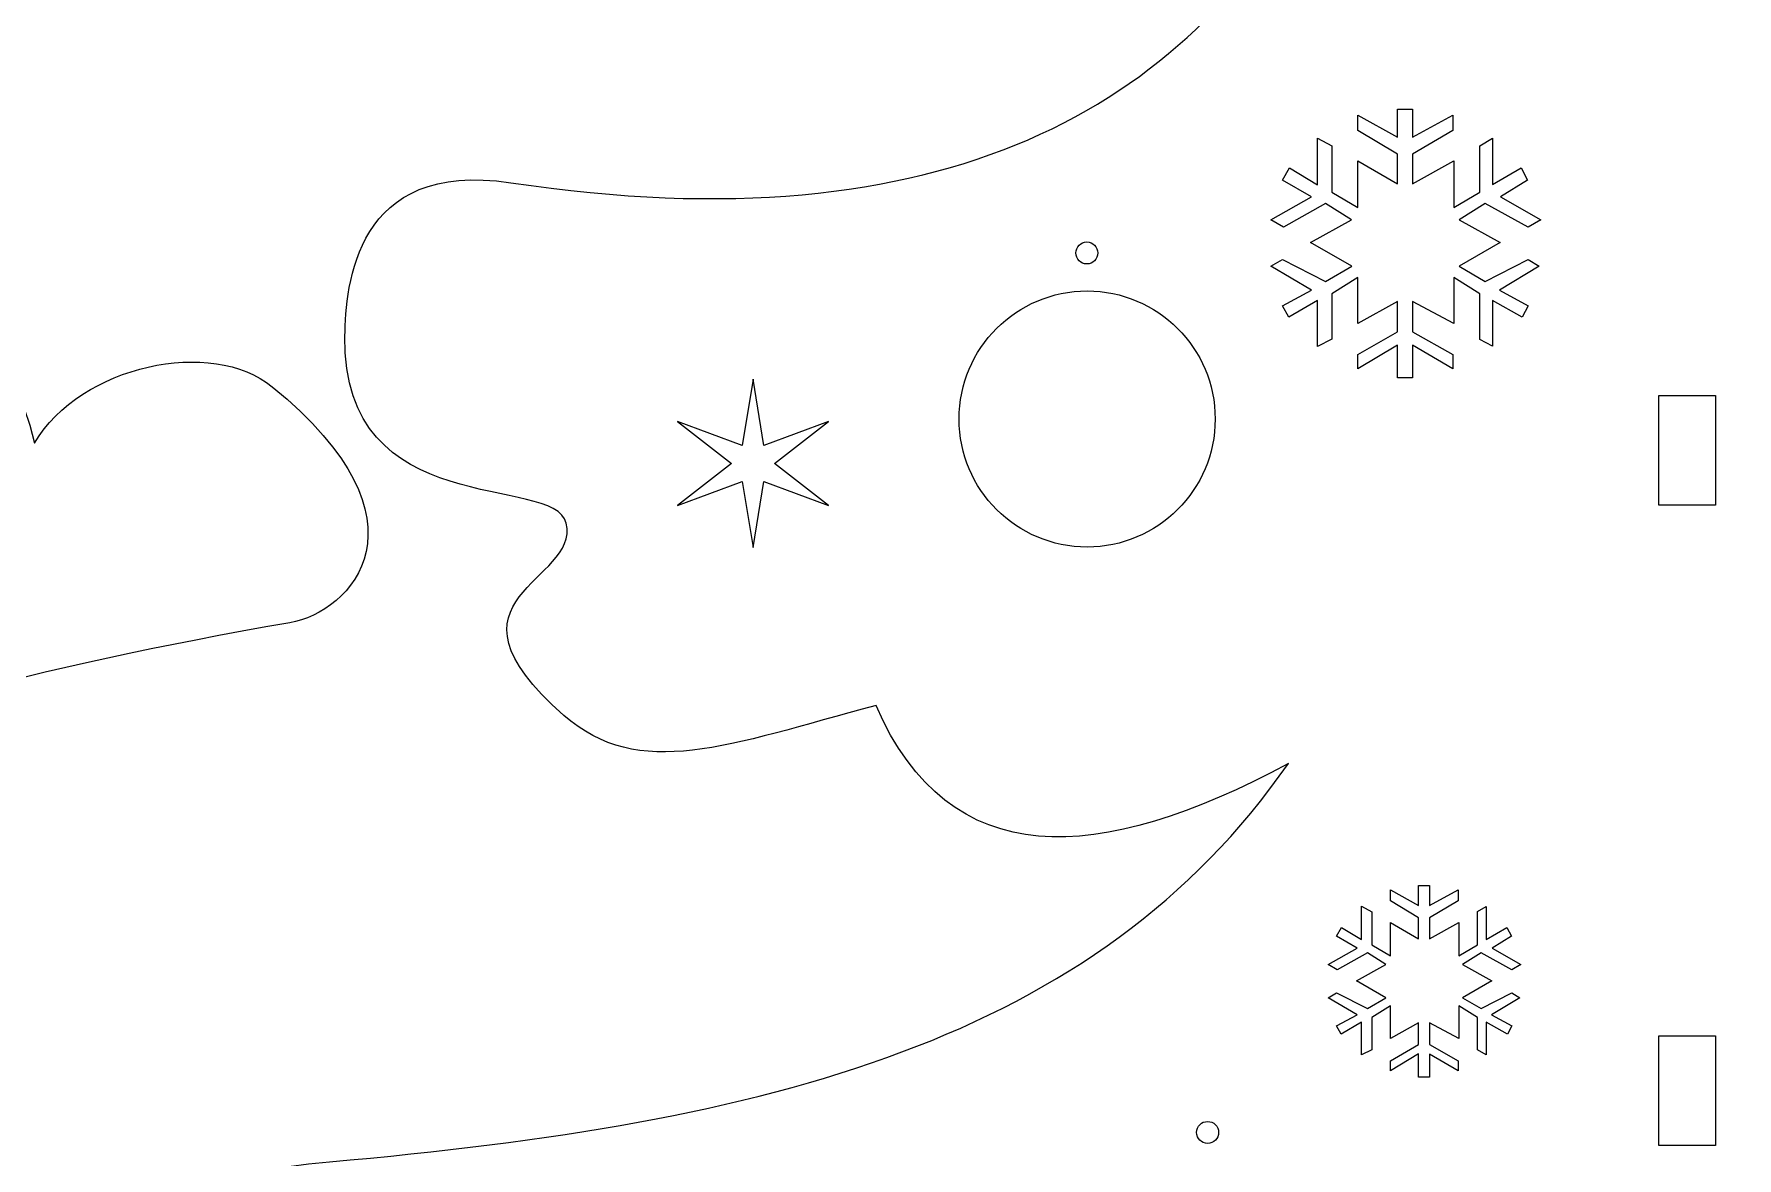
# Model space of a CAD drawing. Header units: centimetres. Extents: x -35.5 to 35.5, y -33.3 to 33.3.
# Drawn here: x -26.2 to -8.17, y 0.77 to 12.66 of the extents above; entities that cross this region are included whole.
import ezdxf

# ---------------------------------------------------------------- set-up
doc = ezdxf.new("R2010")
doc.units = ezdxf.units.CM
doc.header["$MEASUREMENT"] = 0
doc.layers.add('layer 1', color=7, linetype='Continuous')

msp = doc.modelspace()

# ---------------------------------------------------------------- linework, layer by layer
at = {"layer": 'layer 1', "lineweight": 9}
for points, knots in [([(-8.69996, 33.31105), (-9.57356, 33.23839), (-9.96072, 31.7148), (-12.21695, 30.66062), (-12.21695, 30.66062), (-13.72452, 29.95626), (-12.08477, 29.63667), (-11.72849, 29.60692), (-11.72849, 29.60692), (-11.51468, 29.13203), (-13.69064, 28.39256), (-14.57783, 27.45679), (-14.57783, 27.45679), (-15.3133, 26.68103), (-13.2985, 26.4383), (-11.37855, 27.23489), (-11.37855, 27.23489), (-12.06178, 26.28279), (-13.6937, 25.3876), (-16.85781, 24.34451), (-16.85781, 24.34451), (-17.7408, 24.05342), (-17.64141, 23.4406), (-17.26465, 23.10604), (-17.26465, 23.10604), (-16.64942, 22.55975), (-15.63923, 23.19879), (-15.51834, 23.06344), (-15.51834, 23.06344), (-15.36679, 22.89377), (-16.26437, 22.00707), (-15.51834, 21.62882), (-15.51834, 21.62882), (-14.97629, 21.35398), (-14.39222, 21.66757), (-13.86027, 22.13812), (-13.86027, 22.13812), (-13.78771, 21.6329), (-13.57903, 21.33942), (-13.26817, 21.20495), (-13.26817, 21.20495), (-12.86534, 21.03068), (-12.29083, 21.12337), (-11.61854, 21.3682), (-11.61854, 21.3682), (-12.05392, 19.90109), (-14.9346, 18.52488), (-20.39752, 17.57824), (-20.39752, 17.57824), (-21.03886, 17.4671), (-21.96695, 16.51546), (-20.2111, 15.08079), (-20.2111, 15.08079), (-19.57587, 14.56177), (-18.18689, 14.84742), (-17.69425, 15.67707), (-17.69425, 15.67707), (-17.24301, 13.62761), (-14.68004, 13.02159), (-12.64697, 14.35763), (-12.64697, 14.35763), (-13.99976, 11.91087), (-16.53834, 10.3979), (-21.15041, 11.09197), (-21.15041, 11.09197), (-22.79702, 11.33977), (-22.89712, 10.00709), (-22.9055, 9.46937), (-22.9055, 9.46937), (-22.93641, 7.48972), (-20.68618, 8.01312), (-20.56264, 7.48916), (-20.56264, 7.48916), (-20.41535, 6.86454), (-22.02846, 6.7159), (-20.58888, 5.45652), (-20.58888, 5.45652), (-19.78914, 4.75688), (-18.85519, 5.14032), (-17.28526, 5.56123), (-17.28526, 5.56123), (-16.50813, 3.77522), (-14.92701, 3.86512), (-12.92067, 4.94715), (-12.92067, 4.94715), (-14.96243, 2.01689), (-18.40334, 1.14219), (-23.06791, 0.73301), (-23.06791, 0.73301), (-25.49288, 0.5203), (-26.00866, -0.56034), (-25.48154, -1.68145), (-25.48154, -1.68145), (-24.98863, -2.72975), (-23.33723, -1.96245), (-22.81707, -2.89521), (-22.81707, -2.89521), (-22.47776, -3.50367), (-24.09401, -3.89054), (-23.00601, -5.02016), (-23.00601, -5.02016), (-22.49845, -5.54715), (-21.3276, -5.95057), (-19.02639, -5.02531), (-19.02639, -5.02531), (-17.77078, -7.03432), (-16.07257, -7.03833), (-14.04312, -5.5423), (-14.04312, -5.5423), (-12.88653, -6.70755), (-11.62595, -6.64552), (-10.24177, -5.12508), (-10.24177, -5.12508), (-10.24177, -5.12508), (-10.53621, -7.46833), (-10.53621, -7.46833), (-10.53621, -7.46833), (-10.53621, -7.46833), (-10.24177, -7.46833), (-10.24177, -7.46833), (-10.24177, -7.46833), (-10.24177, -7.46833), (-10.24177, -8.80556), (-10.24177, -8.80556), (-10.24177, -8.80556), (-10.24177, -8.80556), (-8.69996, -8.80556), (-8.69996, -8.80556), (-8.69996, -8.80556), (-8.69996, -8.80556), (-7.15815, -8.80556), (-7.15815, -8.80556), (-7.15815, -8.80556), (-7.15815, -8.80556), (-7.15815, -7.46833), (-7.15815, -7.46833), (-7.15815, -7.46833), (-7.15815, -7.46833), (-6.86371, -7.46833), (-6.86371, -7.46833), (-6.86371, -7.46833), (-6.86371, -7.46833), (-7.15815, -5.12508), (-7.15815, -5.12508), (-7.15815, -5.12508), (-5.77397, -6.64552), (-4.51339, -6.70755), (-3.35681, -5.5423), (-3.35681, -5.5423), (-1.32735, -7.03833), (0.37086, -7.03432), (1.62646, -5.02531), (1.62646, -5.02531), (3.92768, -5.95057), (5.09853, -5.54715), (5.60609, -5.02016), (5.60609, -5.02016), (6.69408, -3.89054), (5.07784, -3.50367), (5.41715, -2.89521), (5.41715, -2.89521), (5.93731, -1.96245), (7.5887, -2.72975), (8.08161, -1.68145), (8.08161, -1.68145), (8.60874, -0.56034), (8.09295, 0.5203), (5.66799, 0.73301), (5.66799, 0.73301), (1.00341, 1.14219), (-2.43749, 2.01689), (-4.47925, 4.94715), (-4.47925, 4.94715), (-2.47291, 3.86512), (-0.89179, 3.77522), (-0.11466, 5.56123), (-0.11466, 5.56123), (1.45527, 5.14032), (2.38922, 4.75688), (3.18896, 5.45652), (3.18896, 5.45652), (4.62854, 6.7159), (3.01543, 6.86454), (3.16272, 7.48916), (3.16272, 7.48916), (3.28626, 8.01312), (5.53649, 7.48972), (5.50558, 9.46937), (5.50558, 9.46937), (5.4972, 10.00709), (5.3971, 11.33977), (3.75048, 11.09197), (3.75048, 11.09197), (-0.86158, 10.3979), (-3.40016, 11.91087), (-4.75295, 14.35763), (-4.75295, 14.35763), (-2.71988, 13.02159), (-0.15691, 13.62761), (0.29433, 15.67707), (0.29433, 15.67707), (0.78697, 14.84742), (2.17595, 14.56177), (2.81117, 15.08079), (2.81117, 15.08079), (4.56703, 16.51546), (3.63894, 17.4671), (2.9976, 17.57824), (2.9976, 17.57824), (-2.46532, 18.52488), (-5.346, 19.90109), (-5.78139, 21.3682), (-5.78139, 21.3682), (-5.1091, 21.12337), (-4.53459, 21.03068), (-4.13175, 21.20495), (-4.13175, 21.20495), (-3.8209, 21.33942), (-3.61221, 21.6329), (-3.53965, 22.13812), (-3.53965, 22.13812), (-3.0077, 21.66757), (-2.42363, 21.35398), (-1.88158, 21.62882), (-1.88158, 21.62882), (-1.13555, 22.00707), (-2.03313, 22.89377), (-1.88158, 23.06344), (-1.88158, 23.06344), (-1.76069, 23.19879), (-0.7505, 22.55975), (-0.13527, 23.10604), (-0.13527, 23.10604), (0.24149, 23.4406), (0.34088, 24.05342), (-0.54211, 24.34451), (-0.54211, 24.34451), (-3.70622, 25.3876), (-5.33814, 26.28279), (-6.02137, 27.23489), (-6.02137, 27.23489), (-4.10143, 26.4383), (-2.08663, 26.68103), (-2.82209, 27.45679), (-2.82209, 27.45679), (-3.70928, 28.39256), (-5.88525, 29.13203), (-5.67143, 29.60692), (-5.67143, 29.60692), (-5.31515, 29.63667), (-3.67541, 29.95626), (-5.18297, 30.66062), (-5.18297, 30.66062), (-7.43921, 31.7148), (-7.82636, 33.23839), (-8.69996, 33.31105)], [0, 0, 0, 0, 0.01538462, 0.01538462, 0.01538462, 0.01538462, 0.03076923, 0.03076923, 0.03076923, 0.03076923, 0.04615385, 0.04615385, 0.04615385, 0.04615385, 0.06153846, 0.06153846, 0.06153846, 0.06153846, 0.07692308, 0.07692308, 0.07692308, 0.07692308, 0.09230769, 0.09230769, 0.09230769, 0.09230769, 0.10769231, 0.10769231, 0.10769231, 0.10769231, 0.12307692, 0.12307692, 0.12307692, 0.12307692, 0.13846154, 0.13846154, 0.13846154, 0.13846154, 0.15384615, 0.15384615, 0.15384615, 0.15384615, 0.16923077, 0.16923077, 0.16923077, 0.16923077, 0.18461538, 0.18461538, 0.18461538, 0.18461538, 0.2, 0.2, 0.2, 0.2, 0.21538462, 0.21538462, 0.21538462, 0.21538462, 0.23076923, 0.23076923, 0.23076923, 0.23076923, 0.24615385, 0.24615385, 0.24615385, 0.24615385, 0.26153846, 0.26153846, 0.26153846, 0.26153846, 0.27692308, 0.27692308, 0.27692308, 0.27692308, 0.29230769, 0.29230769, 0.29230769, 0.29230769, 0.30769231, 0.30769231, 0.30769231, 0.30769231, 0.32307692, 0.32307692, 0.32307692, 0.32307692, 0.33846154, 0.33846154, 0.33846154, 0.33846154, 0.35384615, 0.35384615, 0.35384615, 0.35384615, 0.36923077, 0.36923077, 0.36923077, 0.36923077, 0.38461538, 0.38461538, 0.38461538, 0.38461538, 0.4, 0.4, 0.4, 0.4, 0.41538462, 0.41538462, 0.41538462, 0.41538462, 0.43076923, 0.43076923, 0.43076923, 0.43076923, 0.44615385, 0.44615385, 0.44615385, 0.44615385, 0.46153846, 0.46153846, 0.46153846, 0.46153846, 0.47692308, 0.47692308, 0.47692308, 0.47692308, 0.49230769, 0.49230769, 0.49230769, 0.49230769, 0.50769231, 0.50769231, 0.50769231, 0.50769231, 0.52307692, 0.52307692, 0.52307692, 0.52307692, 0.53846154, 0.53846154, 0.53846154, 0.53846154, 0.55384615, 0.55384615, 0.55384615, 0.55384615, 0.56923077, 0.56923077, 0.56923077, 0.56923077, 0.58461538, 0.58461538, 0.58461538, 0.58461538, 0.6, 0.6, 0.6, 0.6, 0.61538462, 0.61538462, 0.61538462, 0.61538462, 0.63076923, 0.63076923, 0.63076923, 0.63076923, 0.64615385, 0.64615385, 0.64615385, 0.64615385, 0.66153846, 0.66153846, 0.66153846, 0.66153846, 0.67692308, 0.67692308, 0.67692308, 0.67692308, 0.69230769, 0.69230769, 0.69230769, 0.69230769, 0.70769231, 0.70769231, 0.70769231, 0.70769231, 0.72307692, 0.72307692, 0.72307692, 0.72307692, 0.73846154, 0.73846154, 0.73846154, 0.73846154, 0.75384615, 0.75384615, 0.75384615, 0.75384615, 0.76923077, 0.76923077, 0.76923077, 0.76923077, 0.78461538, 0.78461538, 0.78461538, 0.78461538, 0.8, 0.8, 0.8, 0.8, 0.81538462, 0.81538462, 0.81538462, 0.81538462, 0.83076923, 0.83076923, 0.83076923, 0.83076923, 0.84615385, 0.84615385, 0.84615385, 0.84615385, 0.86153846, 0.86153846, 0.86153846, 0.86153846, 0.87692308, 0.87692308, 0.87692308, 0.87692308, 0.89230769, 0.89230769, 0.89230769, 0.89230769, 0.90769231, 0.90769231, 0.90769231, 0.90769231, 0.92307692, 0.92307692, 0.92307692, 0.92307692, 0.93846154, 0.93846154, 0.93846154, 0.93846154, 0.95384615, 0.95384615, 0.95384615, 0.95384615, 0.96923077, 0.96923077, 0.96923077, 0.96923077, 1, 1, 1, 1]), ([(-34.8853, 32.81982), (-34.8853, 32.81982), (-33.64349, 32.81982), (-33.64349, 32.81982), (-33.64349, 32.81982), (-33.64349, 32.81982), (-33.64349, 31.4826), (-33.64349, 31.4826), (-33.64349, 31.4826), (-33.64349, 31.4826), (-33.34904, 31.4826), (-33.34904, 31.4826), (-33.34904, 31.4826), (-33.34904, 31.4826), (-33.64349, 29.13935), (-33.64349, 29.13935), (-33.64349, 29.13935), (-32.25931, 30.65978), (-30.99873, 30.72182), (-29.84214, 29.55656), (-29.84214, 29.55656), (-27.81269, 31.05259), (-26.11448, 31.04858), (-24.85887, 29.03957), (-24.85887, 29.03957), (-22.55766, 29.96483), (-21.38681, 29.56142), (-20.87924, 29.03442), (-20.87924, 29.03442), (-19.79125, 27.9048), (-21.4075, 27.51793), (-21.06819, 26.90948), (-21.06819, 26.90948), (-20.54803, 25.97671), (-18.89663, 26.74401), (-18.40372, 25.69571), (-18.40372, 25.69571), (-17.87659, 24.5746), (-18.39238, 23.49397), (-20.81735, 23.28126), (-20.81735, 23.28126), (-25.48192, 22.87208), (-28.92283, 21.99737), (-30.96459, 19.06711), (-30.96459, 19.06711), (-28.95824, 20.14914), (-27.37713, 20.23904), (-26.59999, 18.45304), (-26.59999, 18.45304), (-25.03006, 18.87395), (-24.09612, 19.25739), (-23.29637, 18.55775), (-23.29637, 18.55775), (-21.8568, 17.29837), (-23.46991, 17.14972), (-23.32262, 16.5251), (-23.32262, 16.5251), (-23.19908, 16.00115), (-20.94884, 16.52454), (-20.97975, 14.54489), (-20.97975, 14.54489), (-20.98814, 14.00717), (-21.08824, 12.6745), (-22.73485, 12.9223), (-22.73485, 12.9223), (-27.34692, 13.61636), (-29.8855, 12.10339), (-31.23828, 9.65663), (-31.23828, 9.65663), (-29.20521, 10.99268), (-26.64224, 10.38666), (-26.19101, 8.33719), (-26.19101, 8.33719), (-25.69837, 9.16684), (-24.30939, 9.4525), (-23.67416, 8.93348), (-23.67416, 8.93348), (-21.91831, 7.4988), (-22.84639, 6.54716), (-23.48774, 6.43603), (-23.48774, 6.43603), (-28.95066, 5.48938), (-31.83134, 4.11317), (-32.26672, 2.64606), (-32.26672, 2.64606), (-31.59443, 2.8909), (-31.01992, 2.98359), (-30.61709, 2.80932), (-30.61709, 2.80932), (-30.30623, 2.67484), (-30.09755, 2.38136), (-30.02499, 1.87614), (-30.02499, 1.87614), (-29.49304, 2.3467), (-28.90897, 2.66028), (-28.36692, 2.38544), (-28.36692, 2.38544), (-27.62088, 2.00719), (-28.51846, 1.12049), (-28.36692, 0.95083), (-28.36692, 0.95083), (-28.24603, 0.81548), (-27.23584, 1.45452), (-26.62061, 0.90823), (-26.62061, 0.90823), (-26.24384, 0.57366), (-26.14446, -0.03915), (-27.02744, -0.33025), (-27.02744, -0.33025), (-30.19155, -1.37334), (-31.82348, -2.26852), (-32.5067, -3.22063), (-32.5067, -3.22063), (-30.58676, -2.42404), (-28.57196, -2.66677), (-29.30743, -3.44253), (-29.30743, -3.44253), (-30.19461, -4.3783), (-32.37058, -5.11777), (-32.15677, -5.59266), (-32.15677, -5.59266), (-31.80048, -5.62241), (-30.16078, -5.94199), (-31.66831, -6.64635), (-31.66831, -6.64635), (-33.65086, -7.57264), (-34.19104, -8.86167), (-34.88541, -9.20998)], [0, 0, 0, 0, 0.03030303, 0.03030303, 0.03030303, 0.03030303, 0.06060606, 0.06060606, 0.06060606, 0.06060606, 0.09090909, 0.09090909, 0.09090909, 0.09090909, 0.12121212, 0.12121212, 0.12121212, 0.12121212, 0.15151515, 0.15151515, 0.15151515, 0.15151515, 0.18181818, 0.18181818, 0.18181818, 0.18181818, 0.21212121, 0.21212121, 0.21212121, 0.21212121, 0.24242424, 0.24242424, 0.24242424, 0.24242424, 0.27272727, 0.27272727, 0.27272727, 0.27272727, 0.3030303, 0.3030303, 0.3030303, 0.3030303, 0.33333333, 0.33333333, 0.33333333, 0.33333333, 0.36363636, 0.36363636, 0.36363636, 0.36363636, 0.39393939, 0.39393939, 0.39393939, 0.39393939, 0.42424242, 0.42424242, 0.42424242, 0.42424242, 0.45454545, 0.45454545, 0.45454545, 0.45454545, 0.48484848, 0.48484848, 0.48484848, 0.48484848, 0.51515152, 0.51515152, 0.51515152, 0.51515152, 0.54545455, 0.54545455, 0.54545455, 0.54545455, 0.57575758, 0.57575758, 0.57575758, 0.57575758, 0.60606061, 0.60606061, 0.60606061, 0.60606061, 0.63636364, 0.63636364, 0.63636364, 0.63636364, 0.66666667, 0.66666667, 0.66666667, 0.66666667, 0.6969697, 0.6969697, 0.6969697, 0.6969697, 0.72727273, 0.72727273, 0.72727273, 0.72727273, 0.75757576, 0.75757576, 0.75757576, 0.75757576, 0.78787879, 0.78787879, 0.78787879, 0.78787879, 0.81818182, 0.81818182, 0.81818182, 0.81818182, 0.84848485, 0.84848485, 0.84848485, 0.84848485, 0.87878788, 0.87878788, 0.87878788, 0.87878788, 0.90909091, 0.90909091, 0.90909091, 0.90909091, 0.93939394, 0.93939394, 0.93939394, 0.93939394, 1, 1, 1, 1]), ([(-11.7673, 11.87144), (-11.7673, 11.87144), (-11.7673, 11.57384), (-11.7673, 11.57384), (-11.7673, 11.57384), (-11.7673, 11.57384), (-12.18524, 11.80602), (-12.18524, 11.80602), (-12.18524, 11.80602), (-12.18524, 11.80602), (-12.18524, 11.64457), (-12.18524, 11.64457), (-12.18524, 11.64457), (-12.18524, 11.64457), (-11.7673, 11.39379), (-11.7673, 11.39379), (-11.7673, 11.39379), (-11.7673, 11.39379), (-11.7673, 11.08066), (-11.7673, 11.08066), (-11.7673, 11.08066), (-11.7673, 11.08066), (-12.18524, 11.32215), (-12.18524, 11.32215), (-12.18524, 11.32215), (-12.18524, 11.32215), (-12.18524, 10.82967), (-12.18524, 10.82967), (-12.18524, 10.82967), (-12.18524, 10.82967), (-12.46243, 10.99134), (-12.46243, 10.99134), (-12.46243, 10.99134), (-12.46243, 10.99134), (-12.46243, 11.48309), (-12.46243, 11.48309), (-12.46243, 11.48309), (-12.46243, 11.48309), (-12.61252, 11.56496), (-12.61252, 11.56496), (-12.61252, 11.56496), (-12.61252, 11.56496), (-12.61252, 11.07046), (-12.61252, 11.07046), (-12.61252, 11.07046), (-12.61252, 11.07046), (-12.90861, 11.24812), (-12.90861, 11.24812), (-12.90861, 11.24812), (-12.90861, 11.24812), (-12.9834, 11.11893), (-12.9834, 11.11893), (-12.9834, 11.11893), (-12.9834, 11.11893), (-12.67796, 10.94158), (-12.67796, 10.94158), (-12.67796, 10.94158), (-12.67796, 10.94158), (-13.10588, 10.6997), (-13.10588, 10.6997), (-13.10588, 10.6997), (-13.10588, 10.6997), (-12.97357, 10.62033), (-12.97357, 10.62033), (-12.97357, 10.62033), (-12.97357, 10.62033), (-12.52744, 10.87126), (-12.52744, 10.87126), (-12.52744, 10.87126), (-12.52744, 10.87126), (-12.25181, 10.69899), (-12.25181, 10.69899), (-12.25181, 10.69899), (-12.25181, 10.69899), (-12.68657, 10.45848), (-12.68657, 10.45848), (-12.68657, 10.45848), (-12.68657, 10.45848), (-12.25113, 10.20828), (-12.25113, 10.20828), (-12.25113, 10.20828), (-12.25113, 10.20828), (-12.5273, 10.04723), (-12.5273, 10.04723), (-12.5273, 10.04723), (-12.5273, 10.04723), (-12.98249, 10.27945), (-12.98249, 10.27945), (-12.98249, 10.27945), (-12.98249, 10.27945), (-13.10594, 10.20795), (-13.10594, 10.20795), (-13.10594, 10.20795), (-13.10594, 10.20795), (-12.67757, 9.95655), (-12.67757, 9.95655), (-12.67757, 9.95655), (-12.67757, 9.95655), (-12.9835, 9.78883), (-12.9835, 9.78883), (-12.9835, 9.78883), (-12.9835, 9.78883), (-12.91728, 9.66964), (-12.91728, 9.66964), (-12.91728, 9.66964), (-12.91728, 9.66964), (-12.61252, 9.8466), (-12.61252, 9.8466), (-12.61252, 9.8466), (-12.61252, 9.8466), (-12.61252, 9.36037), (-12.61252, 9.36037), (-12.61252, 9.36037), (-12.61252, 9.36037), (-12.46243, 9.43543), (-12.46243, 9.43543), (-12.46243, 9.43543), (-12.46243, 9.43543), (-12.46243, 9.91664), (-12.46243, 9.91664), (-12.46243, 9.91664), (-12.46243, 9.91664), (-12.18524, 10.08989), (-12.18524, 10.08989), (-12.18524, 10.08989), (-12.18524, 10.08989), (-12.18524, 9.60408), (-12.18524, 9.60408), (-12.18524, 9.60408), (-12.18524, 9.60408), (-11.7673, 9.83628), (-11.7673, 9.83628), (-11.7673, 9.83628), (-11.7673, 9.83628), (-11.7673, 9.51447), (-11.7673, 9.51447), (-11.7673, 9.51447), (-11.7673, 9.51447), (-12.18524, 9.27298), (-12.18524, 9.27298), (-12.18524, 9.27298), (-12.18524, 9.27298), (-12.18524, 9.1229), (-12.18524, 9.1229), (-12.18524, 9.1229), (-12.18524, 9.1229), (-11.7673, 9.37366), (-11.7673, 9.37366), (-11.7673, 9.37366), (-11.7673, 9.37366), (-11.7673, 9.02781), (-11.7673, 9.02781), (-11.7673, 9.02781), (-11.7673, 9.02781), (-11.60793, 9.02781), (-11.60793, 9.02781), (-11.60793, 9.02781), (-11.60793, 9.02781), (-11.60793, 9.37312), (-11.60793, 9.37312), (-11.60793, 9.37312), (-11.60793, 9.37312), (-11.18067, 9.12236), (-11.18067, 9.12236), (-11.18067, 9.12236), (-11.18067, 9.12236), (-11.18067, 9.27283), (-11.18067, 9.27283), (-11.18067, 9.27283), (-11.18067, 9.27283), (-11.60793, 9.5143), (-11.60793, 9.5143), (-11.60793, 9.5143), (-11.60793, 9.5143), (-11.60793, 9.83533), (-11.60793, 9.83533), (-11.60793, 9.83533), (-11.60793, 9.83533), (-11.1714, 9.60313), (-11.1714, 9.60313), (-11.1714, 9.60313), (-11.1714, 9.60313), (-11.1714, 10.08989), (-11.1714, 10.08989), (-11.1714, 10.08989), (-11.1714, 10.08989), (-10.89422, 9.91664), (-10.89422, 9.91664), (-10.89422, 9.91664), (-10.89422, 9.91664), (-10.89422, 9.43469), (-10.89422, 9.43469), (-10.89422, 9.43469), (-10.89422, 9.43469), (-10.7627, 9.36236), (-10.7627, 9.36236), (-10.7627, 9.36236), (-10.7627, 9.36236), (-10.7627, 9.84586), (-10.7627, 9.84586), (-10.7627, 9.84586), (-10.7627, 9.84586), (-10.44883, 9.66929), (-10.44883, 9.66929), (-10.44883, 9.66929), (-10.44883, 9.66929), (-10.38242, 9.78883), (-10.38242, 9.78883), (-10.38242, 9.78883), (-10.38242, 9.78883), (-10.68792, 9.9563), (-10.68792, 9.9563), (-10.68792, 9.9563), (-10.68792, 9.9563), (-10.2678, 10.20834), (-10.2678, 10.20834), (-10.2678, 10.20834), (-10.2678, 10.20834), (-10.38383, 10.27928), (-10.38383, 10.27928), (-10.38383, 10.27928), (-10.38383, 10.27928), (-10.83861, 10.04723), (-10.83861, 10.04723), (-10.83861, 10.04723), (-10.83861, 10.04723), (-11.11483, 10.20828), (-11.11483, 10.20828), (-11.11483, 10.20828), (-11.11483, 10.20828), (-10.67934, 10.45848), (-10.67934, 10.45848), (-10.67934, 10.45848), (-10.67934, 10.45848), (-11.11415, 10.69899), (-11.11415, 10.69899), (-11.11415, 10.69899), (-11.11415, 10.69899), (-10.83861, 10.87119), (-10.83861, 10.87119), (-10.83861, 10.87119), (-10.83861, 10.87119), (-10.38321, 10.62023), (-10.38321, 10.62023), (-10.38321, 10.62023), (-10.38321, 10.62023), (-10.25077, 10.6997), (-10.25077, 10.6997), (-10.25077, 10.6997), (-10.25077, 10.6997), (-10.67731, 10.94081), (-10.67731, 10.94081), (-10.67731, 10.94081), (-10.67731, 10.94081), (-10.39053, 11.11879), (-10.39053, 11.11879), (-10.39053, 11.11879), (-10.39053, 11.11879), (-10.45848, 11.24791), (-10.45848, 11.24791), (-10.45848, 11.24791), (-10.45848, 11.24791), (-10.7627, 11.07126), (-10.7627, 11.07126), (-10.7627, 11.07126), (-10.7627, 11.07126), (-10.7627, 11.56273), (-10.7627, 11.56273), (-10.7627, 11.56273), (-10.7627, 11.56273), (-10.89422, 11.48386), (-10.89422, 11.48386), (-10.89422, 11.48386), (-10.89422, 11.48386), (-10.89422, 10.99134), (-10.89422, 10.99134), (-10.89422, 10.99134), (-10.89422, 10.99134), (-11.1714, 10.82967), (-11.1714, 10.82967), (-11.1714, 10.82967), (-11.1714, 10.82967), (-11.1714, 11.32314), (-11.1714, 11.32314), (-11.1714, 11.32314), (-11.1714, 11.32314), (-11.60793, 11.08167), (-11.60793, 11.08167), (-11.60793, 11.08167), (-11.60793, 11.08167), (-11.60793, 11.39396), (-11.60793, 11.39396), (-11.60793, 11.39396), (-11.60793, 11.39396), (-11.18067, 11.64476), (-11.18067, 11.64476), (-11.18067, 11.64476), (-11.18067, 11.64476), (-11.18067, 11.80649), (-11.18067, 11.80649), (-11.18067, 11.80649), (-11.18067, 11.80649), (-11.60793, 11.57431), (-11.60793, 11.57431), (-11.60793, 11.57431), (-11.60793, 11.57431), (-11.60793, 11.87144), (-11.60793, 11.87144), (-11.60793, 11.87144), (-11.60793, 11.87144), (-11.7673, 11.87144), (-11.7673, 11.87144)], [0, 0, 0, 0, 0.01265823, 0.01265823, 0.01265823, 0.01265823, 0.02531646, 0.02531646, 0.02531646, 0.02531646, 0.03797468, 0.03797468, 0.03797468, 0.03797468, 0.05063291, 0.05063291, 0.05063291, 0.05063291, 0.06329114, 0.06329114, 0.06329114, 0.06329114, 0.07594937, 0.07594937, 0.07594937, 0.07594937, 0.08860759, 0.08860759, 0.08860759, 0.08860759, 0.10126582, 0.10126582, 0.10126582, 0.10126582, 0.11392405, 0.11392405, 0.11392405, 0.11392405, 0.12658228, 0.12658228, 0.12658228, 0.12658228, 0.13924051, 0.13924051, 0.13924051, 0.13924051, 0.15189873, 0.15189873, 0.15189873, 0.15189873, 0.16455696, 0.16455696, 0.16455696, 0.16455696, 0.17721519, 0.17721519, 0.17721519, 0.17721519, 0.18987342, 0.18987342, 0.18987342, 0.18987342, 0.20253165, 0.20253165, 0.20253165, 0.20253165, 0.21518987, 0.21518987, 0.21518987, 0.21518987, 0.2278481, 0.2278481, 0.2278481, 0.2278481, 0.24050633, 0.24050633, 0.24050633, 0.24050633, 0.25316456, 0.25316456, 0.25316456, 0.25316456, 0.26582278, 0.26582278, 0.26582278, 0.26582278, 0.27848101, 0.27848101, 0.27848101, 0.27848101, 0.29113924, 0.29113924, 0.29113924, 0.29113924, 0.30379747, 0.30379747, 0.30379747, 0.30379747, 0.3164557, 0.3164557, 0.3164557, 0.3164557, 0.32911392, 0.32911392, 0.32911392, 0.32911392, 0.34177215, 0.34177215, 0.34177215, 0.34177215, 0.35443038, 0.35443038, 0.35443038, 0.35443038, 0.36708861, 0.36708861, 0.36708861, 0.36708861, 0.37974684, 0.37974684, 0.37974684, 0.37974684, 0.39240506, 0.39240506, 0.39240506, 0.39240506, 0.40506329, 0.40506329, 0.40506329, 0.40506329, 0.41772152, 0.41772152, 0.41772152, 0.41772152, 0.43037975, 0.43037975, 0.43037975, 0.43037975, 0.44303797, 0.44303797, 0.44303797, 0.44303797, 0.4556962, 0.4556962, 0.4556962, 0.4556962, 0.46835443, 0.46835443, 0.46835443, 0.46835443, 0.48101266, 0.48101266, 0.48101266, 0.48101266, 0.49367089, 0.49367089, 0.49367089, 0.49367089, 0.50632911, 0.50632911, 0.50632911, 0.50632911, 0.51898734, 0.51898734, 0.51898734, 0.51898734, 0.53164557, 0.53164557, 0.53164557, 0.53164557, 0.5443038, 0.5443038, 0.5443038, 0.5443038, 0.55696203, 0.55696203, 0.55696203, 0.55696203, 0.56962025, 0.56962025, 0.56962025, 0.56962025, 0.58227848, 0.58227848, 0.58227848, 0.58227848, 0.59493671, 0.59493671, 0.59493671, 0.59493671, 0.60759494, 0.60759494, 0.60759494, 0.60759494, 0.62025316, 0.62025316, 0.62025316, 0.62025316, 0.63291139, 0.63291139, 0.63291139, 0.63291139, 0.64556962, 0.64556962, 0.64556962, 0.64556962, 0.65822785, 0.65822785, 0.65822785, 0.65822785, 0.67088608, 0.67088608, 0.67088608, 0.67088608, 0.6835443, 0.6835443, 0.6835443, 0.6835443, 0.69620253, 0.69620253, 0.69620253, 0.69620253, 0.70886076, 0.70886076, 0.70886076, 0.70886076, 0.72151899, 0.72151899, 0.72151899, 0.72151899, 0.73417722, 0.73417722, 0.73417722, 0.73417722, 0.74683544, 0.74683544, 0.74683544, 0.74683544, 0.75949367, 0.75949367, 0.75949367, 0.75949367, 0.7721519, 0.7721519, 0.7721519, 0.7721519, 0.78481013, 0.78481013, 0.78481013, 0.78481013, 0.79746835, 0.79746835, 0.79746835, 0.79746835, 0.81012658, 0.81012658, 0.81012658, 0.81012658, 0.82278481, 0.82278481, 0.82278481, 0.82278481, 0.83544304, 0.83544304, 0.83544304, 0.83544304, 0.84810127, 0.84810127, 0.84810127, 0.84810127, 0.86075949, 0.86075949, 0.86075949, 0.86075949, 0.87341772, 0.87341772, 0.87341772, 0.87341772, 0.88607595, 0.88607595, 0.88607595, 0.88607595, 0.89873418, 0.89873418, 0.89873418, 0.89873418, 0.91139241, 0.91139241, 0.91139241, 0.91139241, 0.92405063, 0.92405063, 0.92405063, 0.92405063, 0.93670886, 0.93670886, 0.93670886, 0.93670886, 0.94936709, 0.94936709, 0.94936709, 0.94936709, 0.96202532, 0.96202532, 0.96202532, 0.96202532, 0.97468354, 0.97468354, 0.97468354, 0.97468354, 1, 1, 1, 1]), ([(-15.05441, 10.46477), (-15.11853, 10.46477), (-15.17054, 10.41277), (-15.17054, 10.34864), (-15.17054, 10.34864), (-15.17054, 10.28452), (-15.11853, 10.23252), (-15.05441, 10.23252), (-15.05441, 10.23252), (-14.99028, 10.23252), (-14.93828, 10.28452), (-14.93828, 10.34864), (-14.93828, 10.34864), (-14.93828, 10.41277), (-14.99028, 10.46477), (-15.05441, 10.46477)], [0, 0, 0, 0, 0.2, 0.2, 0.2, 0.2, 0.4, 0.4, 0.4, 0.4, 0.6, 0.6, 0.6, 0.6, 1, 1, 1, 1]), ([(-15.05112, 9.94672), (-15.79937, 9.94672), (-16.40595, 9.34014), (-16.40595, 8.59188), (-16.40595, 8.59188), (-16.40595, 7.84363), (-15.79937, 7.23704), (-15.05112, 7.23704), (-15.05112, 7.23704), (-14.30286, 7.23704), (-13.69628, 7.84363), (-13.69628, 8.59188), (-13.69628, 8.59188), (-13.69628, 9.34014), (-14.30286, 9.94672), (-15.05112, 9.94672)], [0, 0, 0, 0, 0.2, 0.2, 0.2, 0.2, 0.4, 0.4, 0.4, 0.4, 0.6, 0.6, 0.6, 0.6, 1, 1, 1, 1]), ([(-18.58668, 9.01272), (-18.58668, 9.01272), (-18.4727, 8.31248), (-18.4727, 8.31248), (-18.4727, 8.31248), (-18.4727, 8.31248), (-17.78841, 8.56717), (-17.78841, 8.56717), (-17.78841, 8.56717), (-17.78841, 8.56717), (-18.35872, 8.12164), (-18.35872, 8.12164), (-18.35872, 8.12164), (-18.35872, 8.12164), (-17.78841, 7.67611), (-17.78841, 7.67611), (-17.78841, 7.67611), (-17.78841, 7.67611), (-18.4727, 7.9308), (-18.4727, 7.9308), (-18.4727, 7.9308), (-18.4727, 7.9308), (-18.58668, 7.23056), (-18.58668, 7.23056), (-18.58668, 7.23056), (-18.58668, 7.23056), (-18.70066, 7.9308), (-18.70066, 7.9308), (-18.70066, 7.9308), (-18.70066, 7.9308), (-19.38495, 7.67611), (-19.38495, 7.67611), (-19.38495, 7.67611), (-19.38495, 7.67611), (-18.81464, 8.12164), (-18.81464, 8.12164), (-18.81464, 8.12164), (-18.81464, 8.12164), (-19.38495, 8.56717), (-19.38495, 8.56717), (-19.38495, 8.56717), (-19.38495, 8.56717), (-18.70066, 8.31248), (-18.70066, 8.31248), (-18.70066, 8.31248), (-18.70066, 8.31248), (-18.58668, 9.01272), (-18.58668, 9.01272)], [0, 0, 0, 0, 0.07692308, 0.07692308, 0.07692308, 0.07692308, 0.15384615, 0.15384615, 0.15384615, 0.15384615, 0.23076923, 0.23076923, 0.23076923, 0.23076923, 0.30769231, 0.30769231, 0.30769231, 0.30769231, 0.38461538, 0.38461538, 0.38461538, 0.38461538, 0.46153846, 0.46153846, 0.46153846, 0.46153846, 0.53846154, 0.53846154, 0.53846154, 0.53846154, 0.61538462, 0.61538462, 0.61538462, 0.61538462, 0.69230769, 0.69230769, 0.69230769, 0.69230769, 0.76923077, 0.76923077, 0.76923077, 0.76923077, 0.84615385, 0.84615385, 0.84615385, 0.84615385, 1, 1, 1, 1]), ([(-8.99996, 8.84115), (-8.99996, 8.84115), (-8.99996, 7.67986), (-8.99996, 7.67986), (-8.99996, 7.67986), (-8.99996, 7.67986), (-8.39996, 7.67986), (-8.39996, 7.67986), (-8.39996, 7.67986), (-8.39996, 7.67986), (-8.39996, 8.84115), (-8.39996, 8.84115), (-8.39996, 8.84115), (-8.39996, 8.84115), (-8.99996, 8.84115), (-8.99996, 8.84115)], [0, 0, 0, 0, 0.2, 0.2, 0.2, 0.2, 0.4, 0.4, 0.4, 0.4, 0.6, 0.6, 0.6, 0.6, 1, 1, 1, 1]), ([(-11.54326, 3.65586), (-11.54326, 3.65586), (-11.54326, 3.4435), (-11.54326, 3.4435), (-11.54326, 3.4435), (-11.54326, 3.4435), (-11.8415, 3.60917), (-11.8415, 3.60917), (-11.8415, 3.60917), (-11.8415, 3.60917), (-11.8415, 3.49395), (-11.8415, 3.49395), (-11.8415, 3.49395), (-11.8415, 3.49395), (-11.54326, 3.315), (-11.54326, 3.315), (-11.54326, 3.315), (-11.54326, 3.315), (-11.54326, 3.09157), (-11.54326, 3.09157), (-11.54326, 3.09157), (-11.54326, 3.09157), (-11.8415, 3.26388), (-11.8415, 3.26388), (-11.8415, 3.26388), (-11.8415, 3.26388), (-11.8415, 2.91246), (-11.8415, 2.91246), (-11.8415, 2.91246), (-11.8415, 2.91246), (-12.03929, 3.02783), (-12.03929, 3.02783), (-12.03929, 3.02783), (-12.03929, 3.02783), (-12.03929, 3.37874), (-12.03929, 3.37874), (-12.03929, 3.37874), (-12.03929, 3.37874), (-12.1464, 3.43715), (-12.1464, 3.43715), (-12.1464, 3.43715), (-12.1464, 3.43715), (-12.1464, 3.08429), (-12.1464, 3.08429), (-12.1464, 3.08429), (-12.1464, 3.08429), (-12.35768, 3.21106), (-12.35768, 3.21106), (-12.35768, 3.21106), (-12.35768, 3.21106), (-12.41104, 3.11888), (-12.41104, 3.11888), (-12.41104, 3.11888), (-12.41104, 3.11888), (-12.19308, 2.99232), (-12.19308, 2.99232), (-12.19308, 2.99232), (-12.19308, 2.99232), (-12.49844, 2.81973), (-12.49844, 2.81973), (-12.49844, 2.81973), (-12.49844, 2.81973), (-12.40403, 2.76308), (-12.40403, 2.76308), (-12.40403, 2.76308), (-12.40403, 2.76308), (-12.08568, 2.94215), (-12.08568, 2.94215), (-12.08568, 2.94215), (-12.08568, 2.94215), (-11.889, 2.81921), (-11.889, 2.81921), (-11.889, 2.81921), (-11.889, 2.81921), (-12.19924, 2.64759), (-12.19924, 2.64759), (-12.19924, 2.64759), (-12.19924, 2.64759), (-11.88852, 2.46906), (-11.88852, 2.46906), (-11.88852, 2.46906), (-11.88852, 2.46906), (-12.08559, 2.35413), (-12.08559, 2.35413), (-12.08559, 2.35413), (-12.08559, 2.35413), (-12.4104, 2.51984), (-12.4104, 2.51984), (-12.4104, 2.51984), (-12.4104, 2.51984), (-12.49848, 2.46883), (-12.49848, 2.46883), (-12.49848, 2.46883), (-12.49848, 2.46883), (-12.19281, 2.28943), (-12.19281, 2.28943), (-12.19281, 2.28943), (-12.19281, 2.28943), (-12.41112, 2.16974), (-12.41112, 2.16974), (-12.41112, 2.16974), (-12.41112, 2.16974), (-12.36387, 2.08469), (-12.36387, 2.08469), (-12.36387, 2.08469), (-12.36387, 2.08469), (-12.1464, 2.21096), (-12.1464, 2.21096), (-12.1464, 2.21096), (-12.1464, 2.21096), (-12.1464, 1.86401), (-12.1464, 1.86401), (-12.1464, 1.86401), (-12.1464, 1.86401), (-12.03929, 1.91756), (-12.03929, 1.91756), (-12.03929, 1.91756), (-12.03929, 1.91756), (-12.03929, 2.26095), (-12.03929, 2.26095), (-12.03929, 2.26095), (-12.03929, 2.26095), (-11.8415, 2.38457), (-11.8415, 2.38457), (-11.8415, 2.38457), (-11.8415, 2.38457), (-11.8415, 2.03791), (-11.8415, 2.03791), (-11.8415, 2.03791), (-11.8415, 2.03791), (-11.54326, 2.20361), (-11.54326, 2.20361), (-11.54326, 2.20361), (-11.54326, 2.20361), (-11.54326, 1.97396), (-11.54326, 1.97396), (-11.54326, 1.97396), (-11.54326, 1.97396), (-11.8415, 1.80165), (-11.8415, 1.80165), (-11.8415, 1.80165), (-11.8415, 1.80165), (-11.8415, 1.69455), (-11.8415, 1.69455), (-11.8415, 1.69455), (-11.8415, 1.69455), (-11.54326, 1.87349), (-11.54326, 1.87349), (-11.54326, 1.87349), (-11.54326, 1.87349), (-11.54326, 1.6267), (-11.54326, 1.6267), (-11.54326, 1.6267), (-11.54326, 1.6267), (-11.42954, 1.6267), (-11.42954, 1.6267), (-11.42954, 1.6267), (-11.42954, 1.6267), (-11.42954, 1.8731), (-11.42954, 1.8731), (-11.42954, 1.8731), (-11.42954, 1.8731), (-11.12466, 1.69417), (-11.12466, 1.69417), (-11.12466, 1.69417), (-11.12466, 1.69417), (-11.12466, 1.80153), (-11.12466, 1.80153), (-11.12466, 1.80153), (-11.12466, 1.80153), (-11.42954, 1.97385), (-11.42954, 1.97385), (-11.42954, 1.97385), (-11.42954, 1.97385), (-11.42954, 2.20293), (-11.42954, 2.20293), (-11.42954, 2.20293), (-11.42954, 2.20293), (-11.11804, 2.03723), (-11.11804, 2.03723), (-11.11804, 2.03723), (-11.11804, 2.03723), (-11.11804, 2.38457), (-11.11804, 2.38457), (-11.11804, 2.38457), (-11.11804, 2.38457), (-10.92025, 2.26095), (-10.92025, 2.26095), (-10.92025, 2.26095), (-10.92025, 2.26095), (-10.92025, 1.91704), (-10.92025, 1.91704), (-10.92025, 1.91704), (-10.92025, 1.91704), (-10.8264, 1.86542), (-10.8264, 1.86542), (-10.8264, 1.86542), (-10.8264, 1.86542), (-10.8264, 2.21044), (-10.8264, 2.21044), (-10.8264, 2.21044), (-10.8264, 2.21044), (-10.60243, 2.08444), (-10.60243, 2.08444), (-10.60243, 2.08444), (-10.60243, 2.08444), (-10.55505, 2.16974), (-10.55505, 2.16974), (-10.55505, 2.16974), (-10.55505, 2.16974), (-10.77304, 2.28925), (-10.77304, 2.28925), (-10.77304, 2.28925), (-10.77304, 2.28925), (-10.47325, 2.4691), (-10.47325, 2.4691), (-10.47325, 2.4691), (-10.47325, 2.4691), (-10.55605, 2.51971), (-10.55605, 2.51971), (-10.55605, 2.51971), (-10.55605, 2.51971), (-10.88057, 2.35413), (-10.88057, 2.35413), (-10.88057, 2.35413), (-10.88057, 2.35413), (-11.07766, 2.46906), (-11.07766, 2.46906), (-11.07766, 2.46906), (-11.07766, 2.46906), (-10.76692, 2.64759), (-10.76692, 2.64759), (-10.76692, 2.64759), (-10.76692, 2.64759), (-11.07718, 2.81921), (-11.07718, 2.81921), (-11.07718, 2.81921), (-11.07718, 2.81921), (-10.88057, 2.94209), (-10.88057, 2.94209), (-10.88057, 2.94209), (-10.88057, 2.94209), (-10.55561, 2.76302), (-10.55561, 2.76302), (-10.55561, 2.76302), (-10.55561, 2.76302), (-10.4611, 2.81973), (-10.4611, 2.81973), (-10.4611, 2.81973), (-10.4611, 2.81973), (-10.76547, 2.99177), (-10.76547, 2.99177), (-10.76547, 2.99177), (-10.76547, 2.99177), (-10.56083, 3.11878), (-10.56083, 3.11878), (-10.56083, 3.11878), (-10.56083, 3.11878), (-10.60932, 3.21091), (-10.60932, 3.21091), (-10.60932, 3.21091), (-10.60932, 3.21091), (-10.8264, 3.08485), (-10.8264, 3.08485), (-10.8264, 3.08485), (-10.8264, 3.08485), (-10.8264, 3.43556), (-10.8264, 3.43556), (-10.8264, 3.43556), (-10.8264, 3.43556), (-10.92025, 3.37928), (-10.92025, 3.37928), (-10.92025, 3.37928), (-10.92025, 3.37928), (-10.92025, 3.02783), (-10.92025, 3.02783), (-10.92025, 3.02783), (-10.92025, 3.02783), (-11.11804, 2.91246), (-11.11804, 2.91246), (-11.11804, 2.91246), (-11.11804, 2.91246), (-11.11804, 3.2646), (-11.11804, 3.2646), (-11.11804, 3.2646), (-11.11804, 3.2646), (-11.42954, 3.09228), (-11.42954, 3.09228), (-11.42954, 3.09228), (-11.42954, 3.09228), (-11.42954, 3.31514), (-11.42954, 3.31514), (-11.42954, 3.31514), (-11.42954, 3.31514), (-11.12466, 3.49409), (-11.12466, 3.49409), (-11.12466, 3.49409), (-11.12466, 3.49409), (-11.12466, 3.6095), (-11.12466, 3.6095), (-11.12466, 3.6095), (-11.12466, 3.6095), (-11.42954, 3.44383), (-11.42954, 3.44383), (-11.42954, 3.44383), (-11.42954, 3.44383), (-11.42954, 3.65586), (-11.42954, 3.65586), (-11.42954, 3.65586), (-11.42954, 3.65586), (-11.54326, 3.65586), (-11.54326, 3.65586)], [0, 0, 0, 0, 0.01265823, 0.01265823, 0.01265823, 0.01265823, 0.02531646, 0.02531646, 0.02531646, 0.02531646, 0.03797468, 0.03797468, 0.03797468, 0.03797468, 0.05063291, 0.05063291, 0.05063291, 0.05063291, 0.06329114, 0.06329114, 0.06329114, 0.06329114, 0.07594937, 0.07594937, 0.07594937, 0.07594937, 0.08860759, 0.08860759, 0.08860759, 0.08860759, 0.10126582, 0.10126582, 0.10126582, 0.10126582, 0.11392405, 0.11392405, 0.11392405, 0.11392405, 0.12658228, 0.12658228, 0.12658228, 0.12658228, 0.13924051, 0.13924051, 0.13924051, 0.13924051, 0.15189873, 0.15189873, 0.15189873, 0.15189873, 0.16455696, 0.16455696, 0.16455696, 0.16455696, 0.17721519, 0.17721519, 0.17721519, 0.17721519, 0.18987342, 0.18987342, 0.18987342, 0.18987342, 0.20253165, 0.20253165, 0.20253165, 0.20253165, 0.21518987, 0.21518987, 0.21518987, 0.21518987, 0.2278481, 0.2278481, 0.2278481, 0.2278481, 0.24050633, 0.24050633, 0.24050633, 0.24050633, 0.25316456, 0.25316456, 0.25316456, 0.25316456, 0.26582278, 0.26582278, 0.26582278, 0.26582278, 0.27848101, 0.27848101, 0.27848101, 0.27848101, 0.29113924, 0.29113924, 0.29113924, 0.29113924, 0.30379747, 0.30379747, 0.30379747, 0.30379747, 0.3164557, 0.3164557, 0.3164557, 0.3164557, 0.32911392, 0.32911392, 0.32911392, 0.32911392, 0.34177215, 0.34177215, 0.34177215, 0.34177215, 0.35443038, 0.35443038, 0.35443038, 0.35443038, 0.36708861, 0.36708861, 0.36708861, 0.36708861, 0.37974684, 0.37974684, 0.37974684, 0.37974684, 0.39240506, 0.39240506, 0.39240506, 0.39240506, 0.40506329, 0.40506329, 0.40506329, 0.40506329, 0.41772152, 0.41772152, 0.41772152, 0.41772152, 0.43037975, 0.43037975, 0.43037975, 0.43037975, 0.44303797, 0.44303797, 0.44303797, 0.44303797, 0.4556962, 0.4556962, 0.4556962, 0.4556962, 0.46835443, 0.46835443, 0.46835443, 0.46835443, 0.48101266, 0.48101266, 0.48101266, 0.48101266, 0.49367089, 0.49367089, 0.49367089, 0.49367089, 0.50632911, 0.50632911, 0.50632911, 0.50632911, 0.51898734, 0.51898734, 0.51898734, 0.51898734, 0.53164557, 0.53164557, 0.53164557, 0.53164557, 0.5443038, 0.5443038, 0.5443038, 0.5443038, 0.55696203, 0.55696203, 0.55696203, 0.55696203, 0.56962025, 0.56962025, 0.56962025, 0.56962025, 0.58227848, 0.58227848, 0.58227848, 0.58227848, 0.59493671, 0.59493671, 0.59493671, 0.59493671, 0.60759494, 0.60759494, 0.60759494, 0.60759494, 0.62025316, 0.62025316, 0.62025316, 0.62025316, 0.63291139, 0.63291139, 0.63291139, 0.63291139, 0.64556962, 0.64556962, 0.64556962, 0.64556962, 0.65822785, 0.65822785, 0.65822785, 0.65822785, 0.67088608, 0.67088608, 0.67088608, 0.67088608, 0.6835443, 0.6835443, 0.6835443, 0.6835443, 0.69620253, 0.69620253, 0.69620253, 0.69620253, 0.70886076, 0.70886076, 0.70886076, 0.70886076, 0.72151899, 0.72151899, 0.72151899, 0.72151899, 0.73417722, 0.73417722, 0.73417722, 0.73417722, 0.74683544, 0.74683544, 0.74683544, 0.74683544, 0.75949367, 0.75949367, 0.75949367, 0.75949367, 0.7721519, 0.7721519, 0.7721519, 0.7721519, 0.78481013, 0.78481013, 0.78481013, 0.78481013, 0.79746835, 0.79746835, 0.79746835, 0.79746835, 0.81012658, 0.81012658, 0.81012658, 0.81012658, 0.82278481, 0.82278481, 0.82278481, 0.82278481, 0.83544304, 0.83544304, 0.83544304, 0.83544304, 0.84810127, 0.84810127, 0.84810127, 0.84810127, 0.86075949, 0.86075949, 0.86075949, 0.86075949, 0.87341772, 0.87341772, 0.87341772, 0.87341772, 0.88607595, 0.88607595, 0.88607595, 0.88607595, 0.89873418, 0.89873418, 0.89873418, 0.89873418, 0.91139241, 0.91139241, 0.91139241, 0.91139241, 0.92405063, 0.92405063, 0.92405063, 0.92405063, 0.93670886, 0.93670886, 0.93670886, 0.93670886, 0.94936709, 0.94936709, 0.94936709, 0.94936709, 0.96202532, 0.96202532, 0.96202532, 0.96202532, 0.97468354, 0.97468354, 0.97468354, 0.97468354, 1, 1, 1, 1]), ([(-8.99996, 2.06696), (-8.99996, 2.06696), (-8.99996, 0.90567), (-8.99996, 0.90567), (-8.99996, 0.90567), (-8.99996, 0.90567), (-8.39996, 0.90567), (-8.39996, 0.90567), (-8.39996, 0.90567), (-8.39996, 0.90567), (-8.39996, 2.06696), (-8.39996, 2.06696), (-8.39996, 2.06696), (-8.39996, 2.06696), (-8.99996, 2.06696), (-8.99996, 2.06696)], [0, 0, 0, 0, 0.2, 0.2, 0.2, 0.2, 0.4, 0.4, 0.4, 0.4, 0.6, 0.6, 0.6, 0.6, 1, 1, 1, 1]), ([(-13.77608, 1.15961), (-13.8402, 1.15961), (-13.89221, 1.1076), (-13.89221, 1.04348), (-13.89221, 1.04348), (-13.89221, 0.97935), (-13.8402, 0.92735), (-13.77608, 0.92735), (-13.77608, 0.92735), (-13.71195, 0.92735), (-13.65995, 0.97935), (-13.65995, 1.04348), (-13.65995, 1.04348), (-13.65995, 1.1076), (-13.71195, 1.15961), (-13.77608, 1.15961)], [0, 0, 0, 0, 0.2, 0.2, 0.2, 0.2, 0.4, 0.4, 0.4, 0.4, 0.6, 0.6, 0.6, 0.6, 1, 1, 1, 1])]:
    msp.add_open_spline(points, degree=3, knots=knots, dxfattribs=at)

doc.saveas('drawing.dxf')
